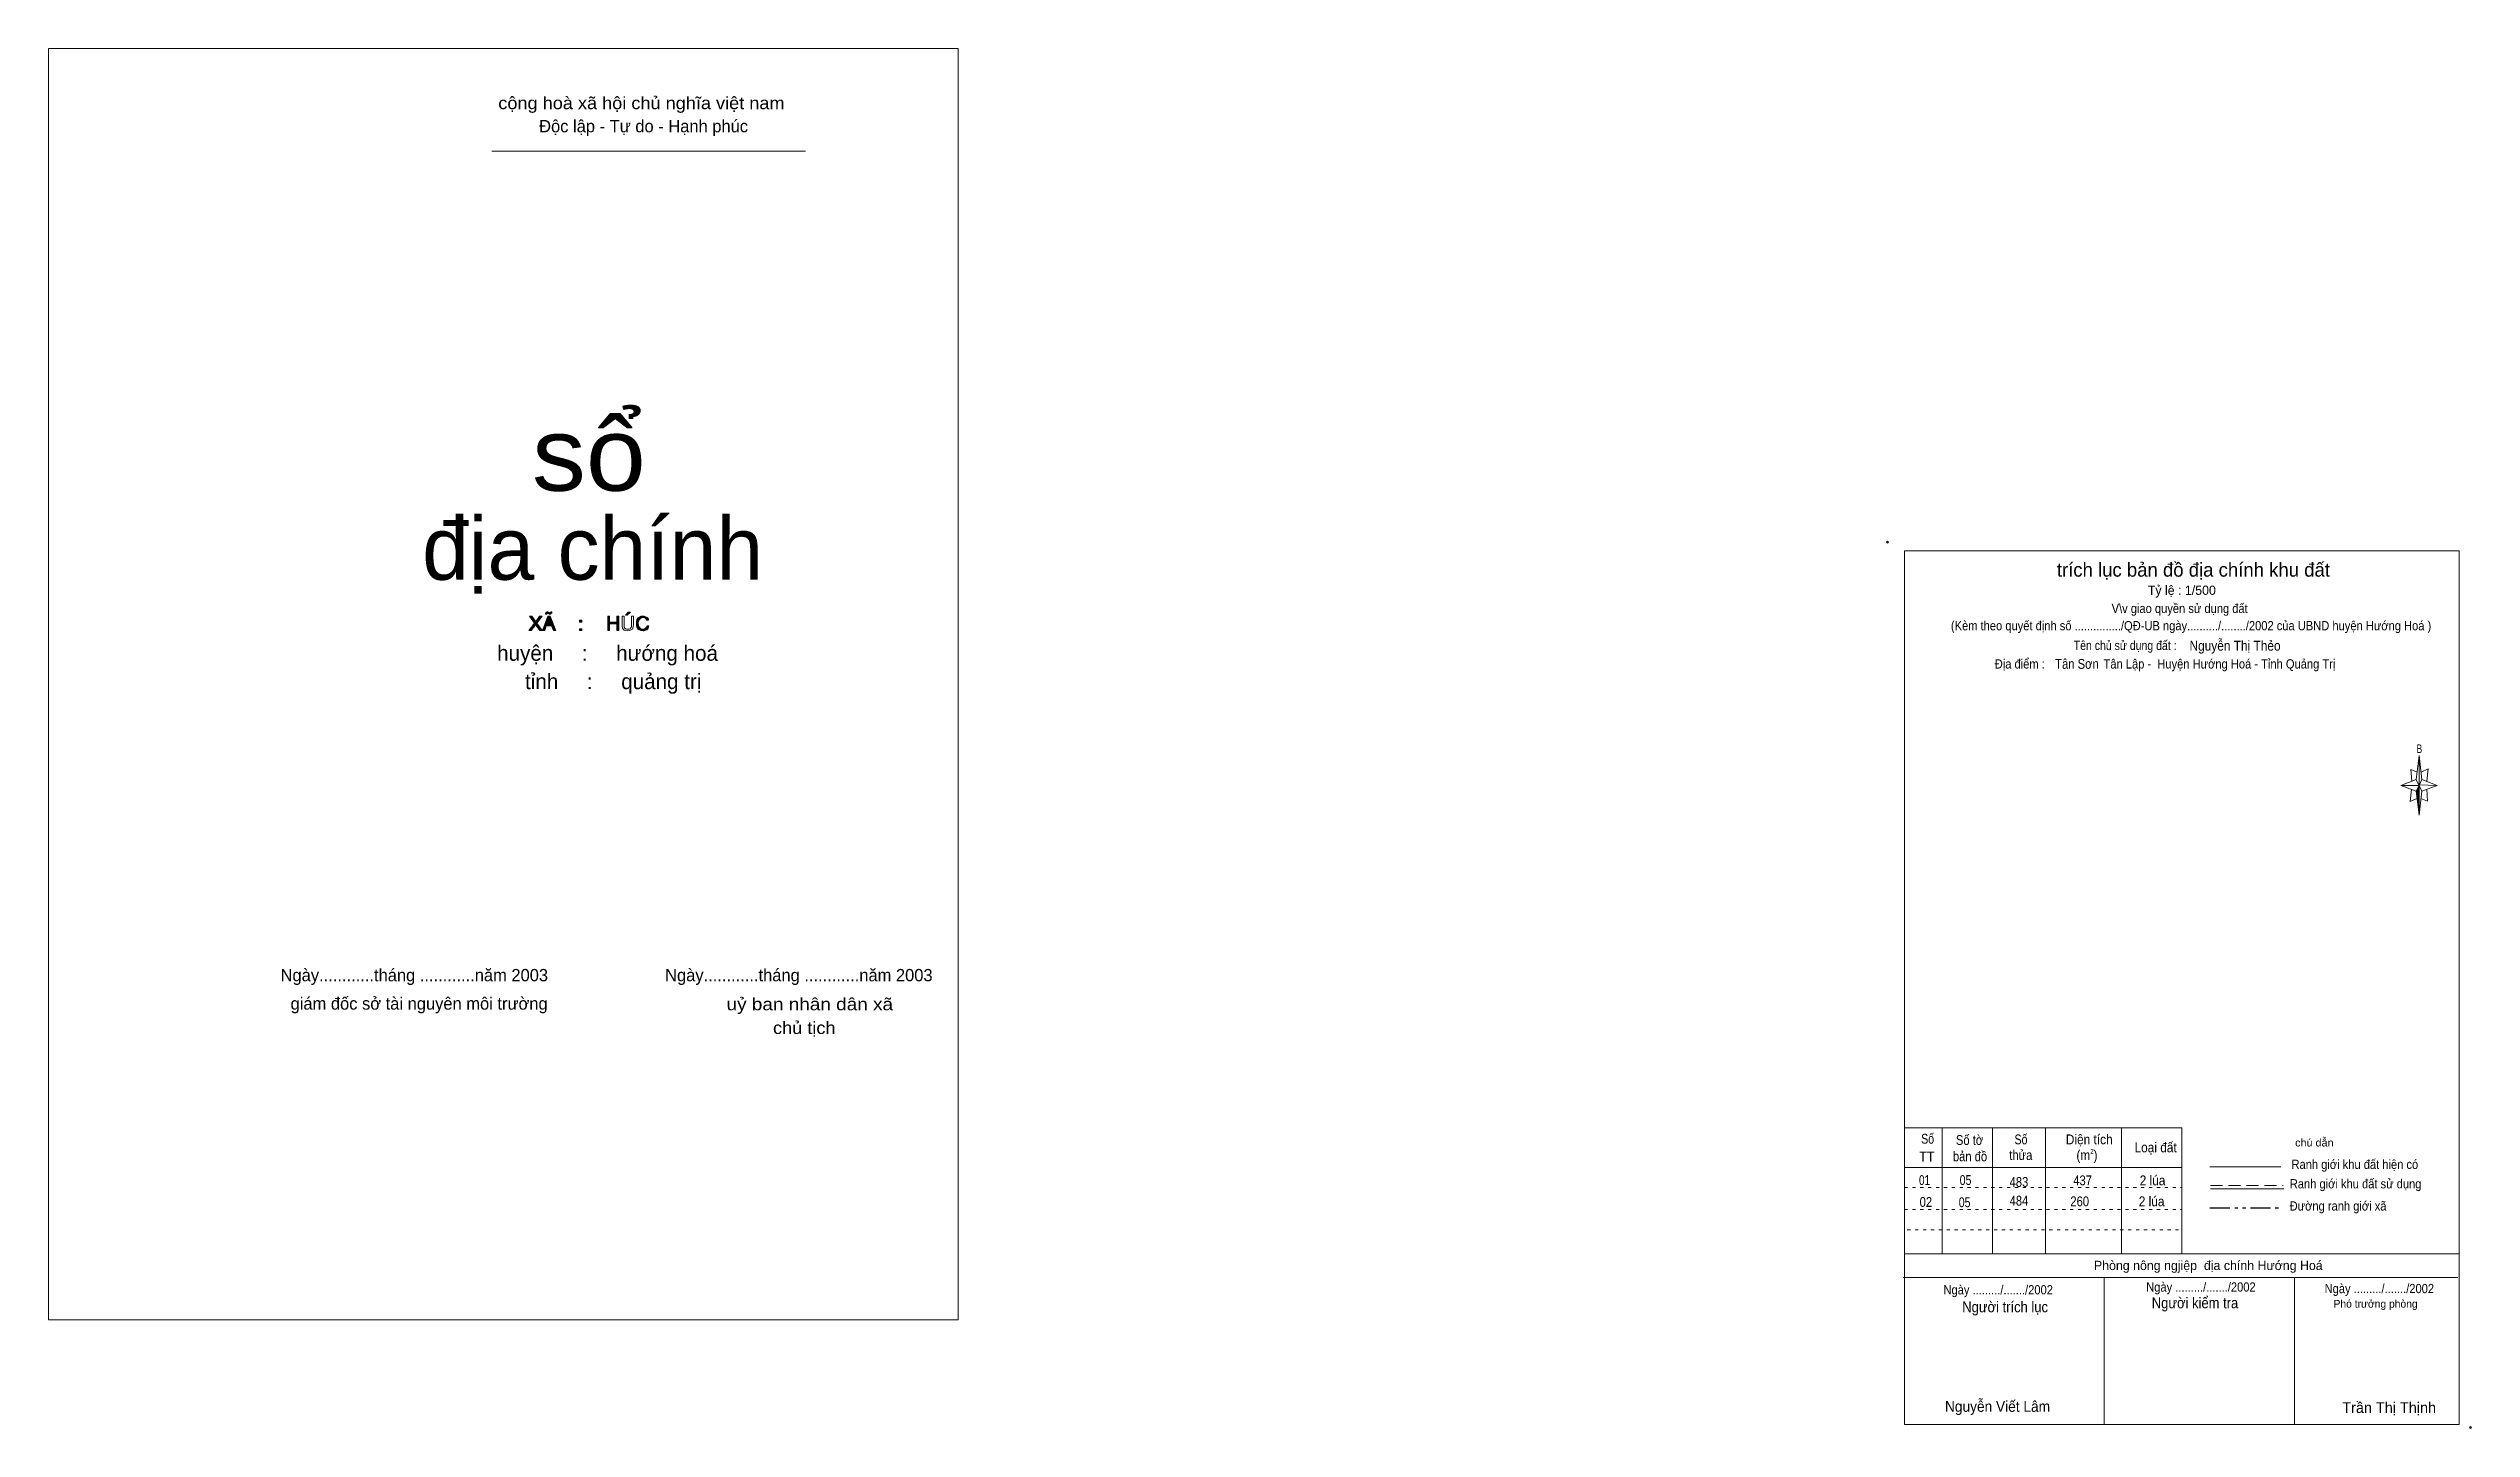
# Model space of a CAD drawing. Header units: centimetres. Extents: x -59.2 to 19.4, y 1 to 45.8.
import ezdxf
from ezdxf.enums import TextEntityAlignment as Align

# ---------------------------------------------------------------- set-up
doc = ezdxf.new("R2010")
doc.units = ezdxf.units.CM
doc.header["$LTSCALE"] = 0.13
doc.header["$PDMODE"] = 32
doc.header["$PDSIZE"] = 0.065
for name, pattern in [('DASH_DOUBLE_DOT', [9.2, 5, -1.2, 0.3, -1.2, 0.3, -1.2]), ('DOTTED', [1.5, 0.3, -1.2]), ('MEDIUM_DASHED', [4.5, 3, -1.5])]:
    doc.linetypes.add(name, pattern=pattern)
doc.layers.add('1', color=7, linetype='Continuous', lineweight=13)
doc.layers.add('5', color=7, linetype='Continuous', lineweight=13)
doc.layers.add('33', color=7, linetype='Continuous')
doc.layers.add('34', color=7, linetype='Continuous')

msp = doc.modelspace()

# ---------------------------------------------------------------- hatches: boundary and pattern name
at = {"layer": '1'}
for points in [[(-43.65, 26.86), (-43.57, 26.86), (-43.45, 27.02), (-43.43, 27.06), (-43.41, 27.03), (-43.29, 26.86), (-43.22, 26.86), (-43.39, 27.1), (-43.22, 27.33), (-43.3, 27.33), (-43.39, 27.2), (-43.43, 27.15), (-43.44, 27.18), (-43.46, 27.21), (-43.55, 27.33), (-43.63, 27.33), (-43.47, 27.1)], [(-43.21, 26.86), (-43.13, 26.86), (-43.09, 27.01), (-42.91, 27.01), (-42.85, 26.86), (-42.77, 26.86), (-42.96, 27.33), (-43.03, 27.33)], [(-42.96, 27.44), (-43.01, 27.46), (-43.03, 27.47), (-43.05, 27.47), (-43.07, 27.46), (-43.09, 27.45), (-43.11, 27.42), (-43.11, 27.39), (-43.06, 27.39), (-43.06, 27.4), (-43.06, 27.42), (-43.05, 27.42), (-43.04, 27.42), (-43.02, 27.42), (-43, 27.41), (-42.98, 27.39), (-42.96, 27.39), (-42.94, 27.39), (-42.92, 27.41), (-42.9, 27.43), (-42.9, 27.47), (-42.94, 27.47), (-42.95, 27.45), (-42.95, 27.44)], [(-43.07, 27.06), (-43.02, 27.19), (-43, 27.28), (-42.99, 27.23), (-42.97, 27.18), (-42.92, 27.06)], [(-42, 27.13), (-41.93, 27.13), (-41.93, 27.2), (-42, 27.2)], [(-42, 26.86), (-41.93, 26.86), (-41.93, 26.92), (-42, 26.92)], [(-41.09, 26.86), (-41.03, 26.86), (-41.03, 27.08), (-40.79, 27.08), (-40.79, 26.86), (-40.73, 26.86), (-40.73, 27.33), (-40.79, 27.33), (-40.79, 27.13), (-41.03, 27.13), (-41.03, 27.33), (-41.09, 27.33)], [(-40.46, 27.36), (-40.35, 27.46), (-40.42, 27.46), (-40.51, 27.36)], [(-39.81, 27.02), (-39.83, 26.97), (-39.86, 26.94), (-39.9, 26.91), (-39.95, 26.91), (-39.99, 26.91), (-40.03, 26.93), (-40.06, 26.96), (-40.08, 26.99), (-40.09, 27.04), (-40.1, 27.1), (-40.1, 27.14), (-40.08, 27.18), (-40.06, 27.22), (-40.03, 27.25), (-39.99, 27.27), (-39.94, 27.28), (-39.9, 27.27), (-39.87, 27.26), (-39.84, 27.23), (-39.82, 27.19), (-39.76, 27.2), (-39.77, 27.23), (-39.79, 27.26), (-39.8, 27.28), (-39.83, 27.3), (-39.85, 27.31), (-39.88, 27.32), (-39.91, 27.33), (-39.94, 27.33), (-40, 27.33), (-40.06, 27.3), (-40.1, 27.27), (-40.14, 27.22), (-40.16, 27.16), (-40.16, 27.1), (-40.16, 27.03), (-40.14, 26.97), (-40.11, 26.92), (-40.07, 26.88), (-40.01, 26.86), (-39.94, 26.85), (-39.91, 26.85), (-39.88, 26.86), (-39.85, 26.87), (-39.82, 26.89), (-39.8, 26.91), (-39.78, 26.94), (-39.76, 26.97), (-39.75, 27.01)]]:
    msp.add_hatch(color=256, dxfattribs=at).paths.add_polyline_path(points)
at = {"layer": '5'}
msp.add_hatch(color=256, dxfattribs=at).paths.add_polyline_path([(17.7, 21.83), (17.7, 20.87), (17.6, 21.65)])

# ---------------------------------------------------------------- linework, layer by layer
at = {"layer": '1'}
msp.add_line((-44.85, 42.42), (-34.67, 42.42), dxfattribs=at)
at = {"layer": '1', "linetype": 'DOTTED'}
for p, q in [((1, 8.79), (10, 8.79)), ((1, 8.07), (10, 8.07)), ((1.09, 7.42), (10, 7.42))]:
    msp.add_line(p, q, dxfattribs=at)
at = {"layer": '1'}
msp.add_lwpolyline([(-59.24, 45.75), (-29.71, 45.75), (-29.71, 4.49)], dxfattribs=at)
for points in [[(-59.24, 45.75), (-29.71, 45.75), (-29.71, 4.49), (-59.24, 4.49)], [(-43.65, 26.86), (-43.57, 26.86), (-43.45, 27.02), (-43.43, 27.06), (-43.41, 27.03), (-43.29, 26.86), (-43.22, 26.86), (-43.39, 27.1), (-43.22, 27.33), (-43.3, 27.33), (-43.39, 27.2), (-43.43, 27.15), (-43.44, 27.18), (-43.46, 27.21), (-43.55, 27.33), (-43.63, 27.33), (-43.47, 27.1)], [(-43.21, 26.86), (-43.13, 26.86), (-43.09, 27.01), (-42.91, 27.01), (-42.85, 26.86), (-42.77, 26.86), (-42.96, 27.33), (-43.03, 27.33)], [(-42.96, 27.44), (-43.01, 27.46), (-43.03, 27.47), (-43.05, 27.47), (-43.07, 27.46), (-43.09, 27.45), (-43.11, 27.42), (-43.11, 27.39), (-43.06, 27.39), (-43.06, 27.4), (-43.06, 27.42), (-43.05, 27.42), (-43.04, 27.42), (-43.02, 27.42), (-43, 27.41), (-42.98, 27.39), (-42.96, 27.39), (-42.94, 27.39), (-42.92, 27.41), (-42.9, 27.43), (-42.9, 27.47), (-42.94, 27.47), (-42.95, 27.45), (-42.95, 27.44)], [(-43.07, 27.06), (-43.02, 27.19), (-43, 27.28), (-42.99, 27.23), (-42.97, 27.18), (-42.92, 27.06)], [(-42, 27.13), (-41.93, 27.13), (-41.93, 27.2), (-42, 27.2)], [(-42, 26.86), (-41.93, 26.86), (-41.93, 26.92), (-42, 26.92)], [(-41.09, 26.86), (-41.03, 26.86), (-41.03, 27.08), (-40.79, 27.08), (-40.79, 26.86), (-40.73, 26.86), (-40.73, 27.33), (-40.79, 27.33), (-40.79, 27.13), (-41.03, 27.13), (-41.03, 27.33), (-41.09, 27.33)], [(-40.32, 27.33), (-40.32, 27.06), (-40.32, 27.02), (-40.32, 26.98), (-40.33, 26.96), (-40.35, 26.94), (-40.36, 26.92), (-40.38, 26.91), (-40.41, 26.91), (-40.44, 26.91), (-40.48, 26.91), (-40.51, 26.92), (-40.53, 26.94), (-40.55, 26.97), (-40.56, 27), (-40.56, 27.06), (-40.56, 27.33), (-40.62, 27.33), (-40.62, 27.06), (-40.62, 26.99), (-40.61, 26.94), (-40.58, 26.9), (-40.55, 26.87), (-40.5, 26.86), (-40.44, 26.85), (-40.38, 26.86), (-40.33, 26.88), (-40.29, 26.91), (-40.27, 26.94), (-40.26, 26.99), (-40.25, 27.06), (-40.25, 27.33)], [(-40.46, 27.36), (-40.35, 27.46), (-40.42, 27.46), (-40.51, 27.36)], [(-39.81, 27.02), (-39.83, 26.97), (-39.86, 26.94), (-39.9, 26.91), (-39.95, 26.91), (-39.99, 26.91), (-40.03, 26.93), (-40.06, 26.96), (-40.08, 26.99), (-40.09, 27.04), (-40.1, 27.1), (-40.1, 27.14), (-40.08, 27.18), (-40.06, 27.22), (-40.03, 27.25), (-39.99, 27.27), (-39.94, 27.28), (-39.9, 27.27), (-39.87, 27.26), (-39.84, 27.23), (-39.82, 27.19), (-39.76, 27.2), (-39.77, 27.23), (-39.79, 27.26), (-39.8, 27.28), (-39.83, 27.3), (-39.85, 27.31), (-39.88, 27.32), (-39.91, 27.33), (-39.94, 27.33), (-40, 27.33), (-40.06, 27.3), (-40.1, 27.27), (-40.14, 27.22), (-40.16, 27.16), (-40.16, 27.1), (-40.16, 27.03), (-40.14, 26.97), (-40.11, 26.92), (-40.07, 26.88), (-40.01, 26.86), (-39.94, 26.85), (-39.91, 26.85), (-39.88, 26.86), (-39.85, 26.87), (-39.82, 26.89), (-39.8, 26.91), (-39.78, 26.94), (-39.76, 26.97), (-39.75, 27.01)]]:
    msp.add_lwpolyline(points, close=True, dxfattribs=at)
at = {"layer": '5'}
for p, q in [((17.61, 22.03), (17.7, 22.81)), ((17.79, 22.03), (18.29, 21.83)), ((17.61, 21.65), (17.11, 21.83)), ((17.79, 21.65), (17.7, 20.87)), ((17.97, 21.33), (17.76, 21.41)), ((17.95, 21.71), (17.97, 21.33)), ((1, 10.72), (10, 10.72)), ((2.22, 10.72), (2.22, 6.64)), ((3.85, 10.72), (3.85, 6.64)), ((5.58, 10.72), (5.58, 6.64)), ((8.04, 10.72), (8.04, 6.64)), ((10, 10.72), (10, 6.64)), ((1, 9.44), (10, 9.44)), ((10.91, 9.46), (13.21, 9.46)), ((10.93, 8.75), (13.31, 8.75)), ((1, 6.64), (19, 6.64)), ((0.96, 5.87), (18.96, 5.87)), ((7.48, 5.87), (7.48, 1.1)), ((13.66, 5.87), (13.66, 1.1))]:
    msp.add_line(p, q, dxfattribs=at)
at = {"layer": '5', "linetype": 'MEDIUM_DASHED'}
msp.add_line((10.93, 8.85), (13.29, 8.85), dxfattribs=at)
at = {"layer": '5', "linetype": 'DASH_DOUBLE_DOT', "lineweight": 25}
msp.add_line((10.91, 8.13), (13.29, 8.13), dxfattribs=at)
at = {"layer": '5'}
for points in [[(1, 29.45), (19, 29.45), (19, 1.1), (1, 1.1)], [(17.7, 22.81), (17.79, 22.03), (17.7, 21.83)], [(17.7, 21.83), (17.11, 21.83), (17.61, 22.03), (17.79, 21.65), (18.29, 21.83), (17.7, 21.85)], [(17.7, 21.83), (17.7, 20.87), (17.6, 21.65)]]:
    msp.add_lwpolyline(points, close=True, dxfattribs=at)
for points in [[(17.7, 21.83), (17.61, 22.03), (17.11, 21.83)], [(17.64, 22.27), (17.43, 22.35), (17.46, 21.97)], [(17.77, 22.27), (17.99, 22.37), (17.95, 21.97)], [(17.45, 21.71), (17.41, 21.31), (17.63, 21.41)], [(17.7, 21.83), (17.79, 21.65), (18.29, 21.83)]]:
    msp.add_lwpolyline(points, dxfattribs=at)
for p in [(0.45, 29.73), (19.37, 1)]:
    msp.add_point(p, dxfattribs=at)

# ---------------------------------------------------------------- texts
at = {"layer": '1'}
for s, height, width, p in [('cộng hoà xã hội chủ nghĩa việt nam', 0.4, 1.1, (-39.995, 43.78)), ('sổ', 2.379, 1.1, (-41.7, 31.4)), ('uỷ ban nhân dân xã', 0.4, 1.15, (-34.53, 14.54)), ('chủ tịch', 0.4, 1.1, (-34.71, 13.77)), ('2', 0.15, 0.8, (7.085, 9.89))]:
    msp.add_text(s, height=height, dxfattribs=dict(at, width=width)).set_placement(p, align=Align.CENTER)
for s, height, p in [('Độc lập - Tự do - Hạnh phúc', 0.4, (-39.925, 43.03)), ('địa chính', 2.039, (-41.58, 28.51)), ('huyện     :     hướng hoá', 0.5, (-41.095, 25.88)), ('tỉnh     :     quảng trị', 0.5, (-40.91, 24.96)), (' Ngày............tháng ............năm 2003', 0.4, (-47.44, 15.48)), (' Ngày............tháng ............năm 2003', 0.4, (-34.96, 15.48)), ('giám đốc sở tài nguyên môi trường', 0.4, (-47.21, 14.56))]:
    msp.add_text(s, height=height, dxfattribs=at).set_placement(p, align=Align.CENTER)
at = {"layer": '33'}
for s, width, p in [('437', 0.85, (6.78, 8.86)), ('2 lúa', 0.9, (9.05, 8.86)), ('260', 0.85, (6.685, 8.18)), ('2 lúa', 0.9, (9.02, 8.18))]:
    msp.add_text(s, height=0.32, dxfattribs=dict(at, width=width)).set_placement(p, align=Align.CENTER)
at = {"layer": '34'}
for s, width, p in [('Tân Sơn', 0.85, (5.89, 25.62)), ('Nguyễn Thị Thẻo', 0.9, (10.25, 26.21)), ('01', 0.75, (1.47, 8.87)), ('05', 0.8, (2.79, 8.87)), ('483', 0.85, (4.41, 8.81)), ('02', 0.85, (1.49, 8.16)), ('05', 0.8, (2.76, 8.15)), ('484', 0.85, (4.41, 8.2))]:
    msp.add_text(s, height=0.32, dxfattribs=dict(at, width=width)).set_placement(p)
at = {"layer": '5'}
for s, height, p in [('trích lục bản đồ địa chính khu đất', 0.45, (10.375, 28.61)), ('Tỷ lệ : 1/500', 0.3, (10, 28.02)), ('Phòng nông ngjiệp  địa chính Hướng Hoá ', 0.3, (10.915, 6.11)), ('Phó trưởng phòng ', 0.25, (16.335, 4.89)), ('Trần Thị Thịnh', 0.35, (16.73, 1.47))]:
    msp.add_text(s, height=height, dxfattribs=at).set_placement(p, align=Align.CENTER)
for s, height, width, p in [('V\\v giao quyền sử dụng đất', 0.3, 0.9, (9.93, 27.43)), ('(Kèm theo quyết định số .............../QĐ-UB ngày........../......../2002 của UBND huyện Hướng Hoá )', 0.3, 0.9, (10.3, 26.87)), ('Địa điểm :                   Tân Lập -  Huyện Hướng Hoá - Tỉnh Quảng Trị ', 0.3, 0.9, (9.505, 25.63)), ('Tên chủ sử dụng đất :', 0.3, 0.85, (8.16, 26.23)), ('B', 0.276, 0.75, (17.71, 22.89)), ('Số', 0.32, 0.8, (1.75, 10.21)), ('Số tờ', 0.32, 0.85, (3.11, 10.17)), ('Số', 0.32, 0.8, (4.78, 10.19)), ('Diện tích', 0.32, 0.9, (6.995, 10.19)), ('Loại đất', 0.32, 0.9, (9.15, 9.93)), ('chú dẫn', 0.25, 1.05, (14.3, 10.12)), ('TT', 0.32, 0.95, (1.725, 9.63)), ('bản đồ', 0.32, 0.85, (3.125, 9.64)), ('thửa', 0.32, 0.85, (4.775, 9.68)), ('(m )', 0.32, 0.9, (6.92, 9.68)), ('Ranh giới khu đất hiện có ', 0.3, 0.9, (15.665, 9.39)), ('Ranh giới khu đất sử dụng', 0.3, 0.9, (15.64, 8.76)), ('Đường ranh giới xã', 0.3, 0.9, (15.07, 8.04)), ('Ngày ........./......./2002', 0.3, 0.9, (4.04, 5.32)), ('Ngày ........./......./2002', 0.3, 0.9, (10.62, 5.41)), ('Ngày ........./......./2002', 0.3, 0.9, (16.41, 5.36)), ('Người trích lục', 0.35, 0.9, (4.265, 4.74)), ('Người kiểm tra ', 0.35, 0.9, (10.485, 4.87)), ('Nguyễn Viết Lâm ', 0.35, 0.95, (4.08, 1.51))]:
    msp.add_text(s, height=height, dxfattribs=dict(at, width=width)).set_placement(p, align=Align.CENTER)

doc.saveas('drawing.dxf')
